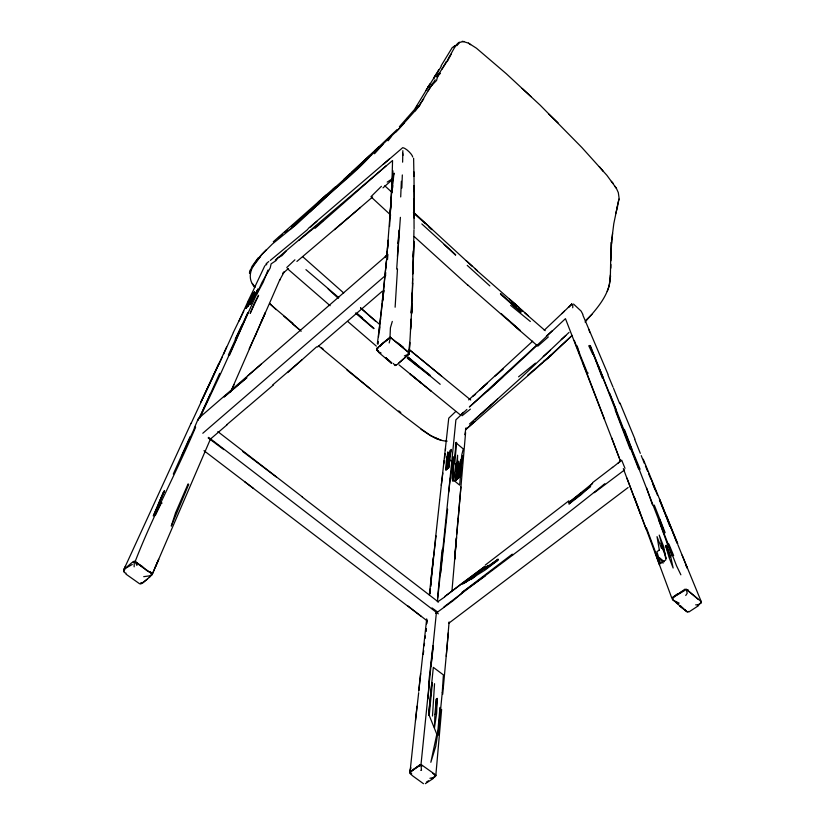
<?xml version="1.0" encoding="UTF-8"?>
<svg xmlns="http://www.w3.org/2000/svg" width="825" height="825" viewBox="0 0 825 825"><rect width="100%" height="100%" fill="white"/><g stroke="black" fill="none" stroke-linecap="round" stroke-linejoin="round"><path stroke-width="1.24" d="M413.954 176.344L413.614 158.235M585.069 322.039C596.65 308.808 610.902 293.906 610.314 275.034M611.047 242.488L610.304 279.448M395.123 307.22L397.485 269.002M610.84 268.146L610.871 264.474M411.881 293.236L411.593 313.201L412.005 304.188L409.19 353.966L397.124 364.537L395.247 365.052M413.696 241.364L413.243 269.29M414.212 218.151L414.325 198.65L414.315 217.748M610.902 260.793L611.717 237.868M456.607 442.324L454.761 463.825M413.727 242.684L413.954 229.855M402.847 150.655L402.621 162.164M413.861 242.457L412.882 273.879M413.933 241.818L411.551 313.933M572.736 307.766L572.798 305.498L571.694 304.167L561.846 313.624M275.292 260.05L392.556 160.524L391.741 190.781M460.515 476.489L460.824 467.125L459.958 476.974L460.917 459.412L458.752 468.909L457.865 478.799L458.019 469.538L457.122 479.438L457.597 455.204L455.709 471.518L456.916 462.681L455.771 480.614L456.679 470.683L456.411 480.057L458.772 461.154L458.607 478.149L459.484 468.28L459.319 477.531L460.185 467.672L461.856 459.597M387.502 259.597L387.874 254.43L275.818 351.594M265.846 265.351L265.887 264.454L266.877 264.093M391.762 189.606L389.544 226.524M392.061 179.314L390.07 216.511M432.496 716.018L434.548 683.678M377.19 347.603L377.138 350.078L377.819 347.542L390.008 337.147L390.411 327.824L392.298 321.41M392.153 191.287L392.37 186.491M392.638 188.007L392.752 185.604M399.011 362.845L408.86 354.193L408.922 352.832L390.421 337.353L389.194 342.963M412.448 283.676L412.665 278.778M412.232 295.01L412.778 283.181M409.179 352.017L409.664 342.365L409.19 353.966L408.623 352.244L390.008 337.147M410.438 329.557L410.974 319.192M378.108 344.108L378.242 341.653M378.5 336.734L387.399 252.502M412.974 256.864L413.294 250.965M396.681 269.043L400.393 217.346M618.894 199.083L613.779 223.761L611.892 238.879M389.998 215.903L391.359 196.907M390.648 206.333L387.038 253.626M452.492 480.82L453.616 463.114L452.564 470.188M410.633 329.134L411.17 321.461L410.798 322.74M385.461 276.2L385.718 272.57M453.853 481.016L455.689 463.629M392.05 183.645L392.948 170.827M386.069 267.743L386.451 262.69M386.935 256.389L387.327 251.419M400.702 196.948L401.352 181.273M411.025 312.345L411.716 303.662M411.304 313.273L411.964 304.92M449.089 621.957L446.253 656.298M454.565 559.463L456.297 538.034M387.533 248.975L388.162 241.653M445.118 453.668L444.582 458.236M445.397 450.316L445.593 448.088M458.236 518.224L459.649 501.435M459.711 501.136L465.599 432.599M386.358 260.958L382.532 301.847M386.781 255.925L388.183 240.199M427.948 698.878L429.268 683.523M441.623 709.448L435.858 775.036L434.043 776.861M460.897 486.967L452.007 590.349M461.99 459.618L459.659 485.152L452.007 478.871L455.441 449.687L455.596 442.52L463.268 448.924L461.773 454.946L461.051 463.052L462.67 455.709L461.567 463.475M448.336 632.744L442.695 694.382M454.657 559.298L456.576 537.539M437.415 601.724C443.644 541.179 449.986 480.129 455.895 419.832L466.898 409.437M455.647 411.582L448.748 418.172L439.735 499.558M428.588 683.636L432.877 645.996M431.31 580.037L435.796 535.538M436.497 611.614L421.008 764.455L412.345 770.034M456.627 534.383L458.102 518.543M397.413 256.4L399.331 229.845L397.815 243.416M437.559 598.053L442.066 549.852M611.634 243.499L612.583 233.434M401.858 187.997L402.322 174.952M428.649 715.327L431.867 682.481L432.382 682.863L429.309 714.429M426.113 631.352L426.092 628.619M426.597 623.638L426.968 619.895M418.853 690.597L426.69 618.863M382.779 300.352L383.821 290.39L382.387 301.104M439.704 500.022L435.765 536.023M377.355 343.901L382.387 302.971M429.34 595.031L433.393 557.143M416.996 706.241L409.973 772.499L411.603 773.871L409.973 772.499L410.685 767.724L409.973 772.499L419.708 764.899L420.637 764.899M418.677 691.102L420.606 673.53M429.701 593.804L430.238 588.844M430.516 586.369L431.052 581.419M425.844 631.115L426.113 628.64M426.649 623.7L426.927 621.225M429.897 594L430.299 590.288M430.712 586.575L431.114 582.852M423.297 654.349L423.699 650.678M424.236 645.789L424.504 643.335M425.04 638.447L425.308 636.003M415.511 720.462L418.677 692.701M440.694 573.251L447.624 509.149M431.052 666.095L433.321 646.016M430.836 581.068L433.507 557.628M448.707 492.174L450.347 477.83M433.651 556.38L435.982 536.363M379.49 330.536L379.923 326.948M442.839 473.003L441.251 485.347M450.543 477.881L453.41 456.741M610.593 275.89L609.036 286.358L607.241 291.328M452.987 481.088L454.132 472.426M466.032 427.855L464.815 434.641M443.716 464.073L444.232 460.567M142.993 582.842L150.15 576.644L152.233 574.375L151.81 573.581L134.258 561.423L134.155 566.827M150.171 571.653L152.274 573.757L149.273 577.263M617.616 206.528L615.697 213.582M249.542 272.993L251.945 266.475L258.297 257.72M249.418 273.075L250.377 269.744M617.152 207.333L619.142 198.567L618.327 192.638L616.368 188.275L606.87 175.282L581.873 147.52L540.21 105.208L506.199 73.642L476.407 48.18L468.507 43.137L462.268 41.25M387.513 255.255L387.142 254.657L384.904 257.493M143.138 567.744L135.269 561.278C152.831 515.78 176.571 472.333 195.628 427.164M458.762 42.395C454.224 46.561 452.193 52.542 448.769 57.595C445.552 65.68 438.353 71.847 436.559 80.479L431.588 85.604L428.082 90.946M387.111 254.698L384.997 257.637M295.618 223.554L363.485 162.649L398.671 129.133L418.698 106.765L432.517 83.263M619.503 461.887L620.328 459.917L620.39 461.227L617.956 463.361M267.96 270.084L263.216 282.222L256.616 294.504M210.54 438.848L152.068 574.726L158.648 559.298M158.39 504.147L163.897 491.236L153.295 515.976L164.557 490.658L158.905 503.693M230.629 391.999L265.341 312.448M229.505 355.204L248.17 312.531M255.554 335.218L279.871 279.562L279.582 280.242L284.233 271.868L282.624 273.591L288.472 268.507M231.536 390.328L233.97 384.698M239.075 321.018L247.552 302.363M190.152 436.59L173.312 474.024M233.248 332.826L223.451 354.472M199.671 418.141L220.801 373.354L262.03 282.315L270.218 267.939L271.116 263.866L275.973 260.638L277.726 258.029L281.995 255.616L286.151 250.996M260.968 322.647L265.32 312.953M155.172 567.435L158.637 559.701M266.485 249.624C257.132 258.875 243.354 273.56 254.317 286.801M194.937 427.226L181.603 456.39M197.969 420.502L200.506 414.892M200.96 414.769L219.687 373.374M228.37 355.039L247.737 312.727M211.087 381.016L226.576 347.108M249.202 348.872L255.606 334.878M200.733 414.81L210.561 393.504M191.101 423.163L123.863 569.528L123.884 570.848M191.06 423.534L218.996 363.629M201.114 401.558L218.955 363.268M219.099 363.815L222.358 356.802M253.007 297.33L249.666 304.507L249.068 304.012L251.965 296.464L248.789 302.352M200.97 401.93L210.561 382.171M245.819 308.55L248.263 303.332M247.613 302.032L253.976 289.018M264.815 265.763L254.203 288.255M233.31 332.475L243.757 311.035M235.228 339.157L242.096 324.802M155.564 514.955L161.432 502.765L162.092 503.095M125.503 566.167L123.863 569.528L131.804 562.702L135.269 561.278M434.084 78.21L438.683 69.836M447.263 61.555L451.296 53.996M415.738 108.622L417.141 106.074M441.994 69.125L446.325 61.473M548.357 336.899L537.838 346.149L519.637 330.382M426.03 90.348L430.031 83.985L414.315 109.735L399.413 126.689M441.045 65.907L452.213 47.613L455.132 45.726L453.668 46.757M431.588 85.604L435.188 79.757M441.138 66.65L427.649 87.801L429.072 86.017M433.888 77.602L436.167 74.075M685.74 595.495L687.194 593.288L686.348 589.483L677.5 594.794M415.192 110.932L423.72 98.876M470.394 409.118L462.093 415.759M436.528 76.849L439.22 72.971L437.415 76.416L440.468 73.27M252.275 267.599L261.855 254.513L272.425 243.942L296.34 224.534L357.287 168.248M381.428 186.316L370.93 196.742M275.478 351.821L198.34 418.553L194.308 428.02M381.078 353.059L377.922 351.388L376.747 349.625L377.767 347.624M388.101 140.786L391.607 136.208M294.907 259.813L286.791 267.486M455.751 45.602L459.587 42.353L464.073 41.477M126.132 573.262L124.235 572.457L123.606 570.725L125.617 568.239L132.278 564.465M456.833 45.653L459.587 42.353M688.267 611.387L687.483 612.294L676.211 602.755M395.381 132.474L403.961 123.389M259.999 257.08L256.018 261.649M432.63 773.262L435.796 775.748L434.342 777.418L429.897 778.284M382.965 144.385L374.519 153.749M408.922 352.832L407.23 354.74L404.363 355.905M418.316 106.734L420.43 104.373M380.067 346.273L383.017 343.004L390.421 337.353M376.942 348.985L380.903 344.829L387.802 339.632M611.758 438.281L565.455 318.656C533.816 348.315 502.188 378.438 469.353 406.983L537.209 344.664M332.64 189.719L349.821 174.157M317.986 204.786C334.3 188.389 353.275 174.776 368.888 157.606M343.592 179.633L378.809 146.84M310.128 211.788L317.635 204.352M571.88 303.971L568.384 307.405L571.694 304.167M585.492 320.647L591.927 314.377M351.594 172.59L369.961 155.399M475.076 419.337L520.575 378.221L569.013 332.413M502.714 376.973L487.688 391.009M309.684 211.087L290.153 229.453M315.067 228.308L386.079 165.825M588.132 373.003L587.627 373.488L576.696 346.51M461.732 413.789L463.33 412.263M397.155 129.515L374.591 150.954M147.252 579.171L140.848 583.976L139.518 583.718L125.926 574.107M532.672 341.168L479.624 390.008L487.441 383.295M544.242 330.237L564.424 311.149M527.752 375.107L551.358 355.121L572.137 335.455L536.137 368.569L465.434 429.825M364.877 160.452L371.229 154.512M335.218 187.048L273.281 241.777M469.404 424.102L497.485 399.238M270.28 260.432L307.777 229.391M296.897 261.453L360.463 207.436M546.398 336.064L552.038 330.918M468.672 399.898L487.111 383.243M484.626 410.809L490.72 405.302M287.677 372.591L316.645 346.799M310.53 227.009L316.882 221.327M318.368 201.96L326.628 194.587M561.258 339.549L565.795 335.528M383.243 164.402L402.744 147.634C406.271 148.18 412.613 154.822 412.686 156.987M382.986 187.873L393.391 178.736M247.273 407.241L226.679 424.793M389.503 158.885L308.168 228.535M372.622 196.948L334.558 229.69M535.456 363.134L518.574 376.829M543.242 356.483L550.471 350.192M247.912 375.674L261.391 364.011M202.795 433.269L385.615 275.375M227.339 424.545L210.963 438.632M317.46 347.026L382.305 291.215M272.827 384.842L302.022 359.71M247.861 406.797L273.539 384.842M443.984 606.891C497.609 565.868 552.461 526.319 604.808 483.698M278.407 237.94L282.202 234.702M285.048 232.268L287.894 229.845M291.689 226.607L294.535 224.183M544.077 361.288L551.358 355.121L543.623 361.515M494.866 376.221L503.157 369.218M462.196 593.02L453.028 600.765L435.744 613.398M465.805 429.474L474.87 421.389L471.58 423.431M266.248 263.618L268.733 261.546M323.204 220.502L298.671 240.539M634.26 496.836L671.54 597.352L672.354 598.393L684.905 589.174L688.102 589.947M406.704 118.748L408.334 117.408M434.301 776.964L435.796 775.748M612.408 467.558L621.71 460.185L624.989 468.332M672.024 597.898L677.356 593.99M485.265 565.073L568.91 500.775M488.122 565.434L464.155 583.1L475.726 575.963L470.982 579.604M570.653 502.012L590.638 486.668M592.536 482.677L612.593 467.301M594.34 492.68L624.566 469.93M628.093 487.534L448.666 623.318M697.414 605.653L701.394 602.57L700.683 601.208L686.586 589.318M485.162 576.015L462.062 592.412L512.253 554.173L512.614 555.122M472.488 396.516L475.582 394.35M422.39 765.765L419.791 765.414L409.819 772.303L410.365 773.86L412.861 776.026L423.472 783.698M437.972 601.621L444.716 596.98M417.986 766.631L419.791 765.414M152.233 574.375L150.057 575.798L143.705 576.665M425.36 783.667L433.022 778.635M688.854 611.995L698.662 605.571L698.249 604.838L695.661 604.838M387.193 182.088L392.618 178.612M426.432 782.1L428.464 780.801M431.516 778.862L433.548 777.562M673.138 597.032L682.223 591.391M698.249 604.838L701.394 602.57L700.559 602.085M592.845 354.461L588.741 345.747M132.567 562.217L134.258 561.423M671.952 555.761L667.528 544.387L668.126 544.149L668.92 544.129L673.633 555.596M673.056 598.785L672.262 599.074L673.169 600.218L679.181 603.137M396.237 365.135L395 365.558L393.381 363.443M123.606 570.725L124.503 570.663M447.14 441.138C437.291 440.932 428.876 434.579 421.018 429.278M420.74 770.282L421.503 770.333L420.987 765.074M410.592 772.375L409.819 772.303L410.242 773.18M140.962 582.801L141.931 583.079M133.959 561.299L142.086 566.239L145.2 569.322M347.005 370.074L399.702 412.644L421.42 429.175L430.825 435.713L441.313 440.313M421.008 764.455L435.858 775.036M687.813 590.236L686.348 589.483L698.352 599.445M434.837 437.632L437.962 439.271M145.984 570.085L152.274 573.757M678.026 603.828L673.004 600.033M679.676 606.117L683.461 608.829L680.532 605.798M431.991 607.922L437.724 612.067M407.859 605.901L426.999 620.751M242.643 451.45L276.262 476.933M468.507 43.137L470.59 44.684M223.812 449.615L208.178 437.931L208.663 437.394C285.244 496.186 361.69 555.204 438.333 613.852M203.992 450.677L421.431 616.574M302.228 497.001L438.498 602.075M244.551 481.614L253.543 488.513M407.302 358.215L429.722 375.643M217.831 431.599L302.517 497.052M397.165 342.396L403.631 347.418M683.853 609.005L686.204 610.84M440.199 384.295L407.932 357.483L429.99 375.045M510.613 305.332L530.351 321.492M700.703 601.198L701.25 601.621L682.151 555.184M398.784 410.902L400.806 412.49M685.101 610.129L686.73 611.428M470.693 399.991L409.293 349.635M410.386 374.096L460.628 415.161M269.548 303.734L292.844 323.369M409.499 349.852L441.592 376.097M410.149 374.148L421.008 382.944M431.392 391.411L399.022 364.856M446.356 457.112L450.883 460.866M373.777 328.649L355.482 313.026M370.074 388.657L318.409 345.737M356.792 313.201L362.588 318.037M283.831 316.192L300.31 330.351M501.28 313.686L520.317 330.485M407.746 357.751L418.688 367.032M376.365 346.139L347.768 321.502M391.854 362.845L385.657 357.586L391.669 363.412L378.469 352.213M373.931 328.36L356.689 313.459M292.483 323.812L301.197 331.248M664.228 561.753L659.587 557.793L663.073 563.186M321.368 347.573L323.225 349.161M545.191 330.67L524.721 312.85M330.134 305.714L287.306 268.579M408.127 357.019L419.079 366.475M379.418 324.235L360.525 307.838M519.368 307.787L475.231 269.063M305.931 269.631L338.786 297.66M680.243 605.921L682.801 608.159M518.966 307.808L522.803 311.169M528.464 315.872L509.479 299.186L517.069 306.085M467.228 265.382L489.833 285.904M421.833 223.936L455.72 254.781M414.109 236.486L467.95 285.326M375.715 321.399L360.638 308.014M467.858 285.068L519.946 330.629L510.799 322.431M343.705 292.978L302.703 256.688M414.954 213.861L432.073 229.443M466.177 260.607L477.448 270.724M413.397 212.716L424.504 222.894M522.163 88.471L531.073 96.638M384.78 185.78L392.329 192.699M328.175 289.018L338.25 298.279M472.447 266.496L413.717 212.438M390.699 215.067L371.652 197.433M573.519 304.033L581.109 311.087L582.914 314.49M444.118 244.499L455.544 255.162M548.852 114.18L558.061 122.791M428.969 227.112L431.65 229.639M269.754 303.445L276.066 309.623M611.346 181.345L613.418 183.573M376.747 349.625L378.448 351.481L376.613 349.161M599.332 166.609L603.322 171.466M614.728 186.213L616.368 188.275M252.378 283.46L255.131 287.306M380.521 318.574L380.83 319.131M685.719 565.156L687.431 568.332L677.882 544.758M680.883 574.819L676.593 565.929L609.809 393.515M582.924 315.253L608.066 374.468M135.321 561.763L136.929 565.445M590.391 345.716L638.602 468.93M616.347 410.221L589.782 345.427M659.412 500.022L672.54 531.609M608.025 375.169L613.068 387.234M603.549 378.448L598.084 365.403L602.931 378.273M623.401 428.825L640.087 469.26M619.957 402.94L634.961 439.147M643.242 459.205L677.779 543.716M643.057 460.164L644.459 463.567M645.398 465.847L647.728 471.518M648.656 473.798L650.997 479.469M654.287 505.106L665.146 532.692M672.983 532.713L677.438 543.665M613.532 388.327L619.719 403.683M634.848 439.704L640.324 453.348M641.242 455.617L642.603 459.03M651.595 480.408L657.577 495.412M615.244 410.108L630.114 449.058M659.948 564.011L646.408 527.783M652.822 484.069L655.112 489.844M582.997 363.392L587.256 374.22M666.394 515.759L676.902 542.819M659.67 499.238L669.828 526.319M667.528 544.387L658.443 519.348M662.197 547.594L666.394 558.391M602.508 378.355L593.433 354.389M604.57 419.44L587.565 374.983M661.031 543.067L665.033 553.585M611.676 437.9L620.617 461.453M623.318 468.569L626.99 478.459M634.157 497.423L646.037 529.011M624.401 429.392L631.806 448.955M626.907 478.067L640.447 513.965M611.872 438.488L619.348 458.277M627.113 478.675L634.229 497.63M574.313 340.416L576.634 346.675M659.752 519.533L664.29 532.28L659.216 519.327L663.506 532.3M414.212 191.029L414.263 207.219L413.964 171.899M655.339 553.049L659.464 564.847M646.635 487.977L652.441 504.838M577.17 345.912L579.583 353.884M588.926 329.423L589.803 332.578M141.374 582.553L141.508 583.347M402.579 152.914L402.971 155.358M393.226 179.902L392.782 176.323L392.948 180.696M414.274 191.225L414.119 185.718L414.263 191.596M413.944 206.766L414.078 228.793M447.872 452.121L447.428 468.961L448.46 459.164L448.14 468.342L450.017 450.368L447.717 459.793L446.686 469.611L446.985 460.433L445.943 470.25L446.284 461.031L447.872 452.121M434.899 714.357L434.476 727.732L436.662 713.12L437.178 698.363L435.765 713.749L436.322 698.961L434.899 714.357M449.161 458.566L448.79 467.775L451.203 449.398L449.161 458.566M392.442 183.202L392.153 189.162L394.041 173.147L392.432 178.54L392.442 183.202M442.241 692.722L438.075 735.147L440.498 707.809L439.972 707.417L437.528 734.745L435.724 746.377L430.836 762.3L436.817 734.229L428.66 714.048L433.321 667.353L443.407 674.902L442.241 692.722M175.519 512.903L171.28 526.123L188.688 484.368L188.079 483.914L175.519 512.903M254.471 291.864L248.119 306.374L251.192 298.815L247.314 307.055L253.048 293.019L245.84 308.302L254.471 291.864M253.543 296.845L250.398 304.435L258.039 288.967L253.543 296.845M254.43 303.136L250.192 313.325L258.586 295.288L254.43 303.136M592.577 483.316L581.563 494.34L568.889 504.044L581.398 492.886L568.776 502.569L592.577 483.316M234.857 387.698L224.153 396.969L246.902 377.644L234.857 387.698M462.526 582.924L444.665 596.65L484.956 566.373L462.526 582.924M472.931 576.128L462.443 584.172L484.873 570.209L498.114 560.072L484.894 569.281L498.125 559.144L472.9 576.819L484.925 567.59L472.931 576.128M659.34 550.017L656.855 551.75L660.608 563.485L665.888 559.855L663.774 546.934L659.216 535.085L662.681 547.687L661.557 548.47L657.03 536.621L659.34 550.017M520.781 311.613L510.974 303.012L520.998 312.242L500.775 294.484L500.466 293.473L520.781 311.613M670.673 556.555L666.27 545.191L670.003 557.019L665.61 545.645L669.137 557.618L673.138 568.023L670.673 556.555"/></g></svg>
